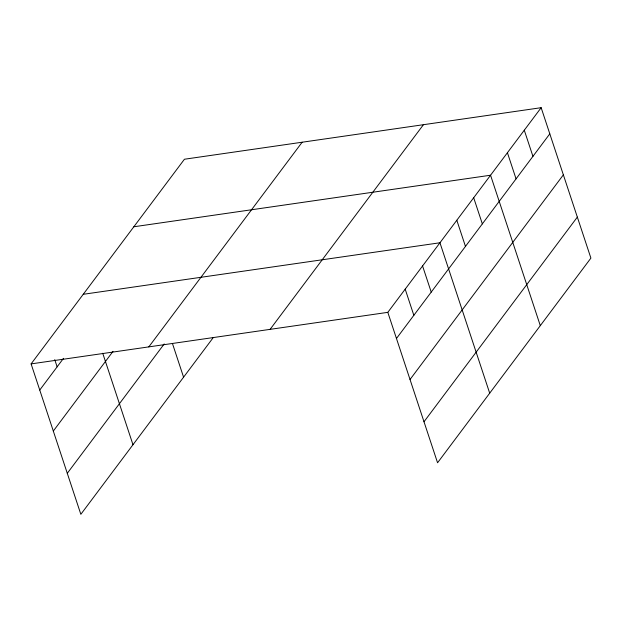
<?xml version="1.0" encoding="UTF-8"?>
<svg xmlns="http://www.w3.org/2000/svg" width="622" height="622" viewBox="0 0 622 622"><rect width="100%" height="100%" fill="white"/><g stroke="black" fill="none" stroke-linecap="round" stroke-linejoin="round"><path stroke-width="0.93" d="M213.245 337.598L80.844 514.308L31.1 363.893L184.439 159.232L541.156 107.692L590.9 258.107L437.561 462.768L387.817 312.345L541.156 107.692M39.746 390.048L63.498 358.342M53.313 431.054L113.01 351.376M148.814 346.882L302.152 142.22M67.285 473.303L164.208 343.943M270.103 329.357L423.434 124.695M396.463 338.5L549.801 133.839M410.03 379.506L563.361 174.844M424.002 421.763L577.34 217.101M133.839 226.773L490.556 175.225L540.3 325.648M83.231 294.307L439.948 242.767L489.701 393.182M31.1 363.893L387.817 312.345M524.284 130.2L532.937 156.355M507.42 152.717L516.066 178.864M473.684 197.742L482.338 223.889M456.82 220.25L465.466 246.405M422.571 265.959L431.225 292.107M405.194 289.152L413.84 315.307M172.434 343.468L183.583 377.189M102.731 353.265L132.984 444.73M54.744 359.633L57.131 366.848"/></g></svg>
